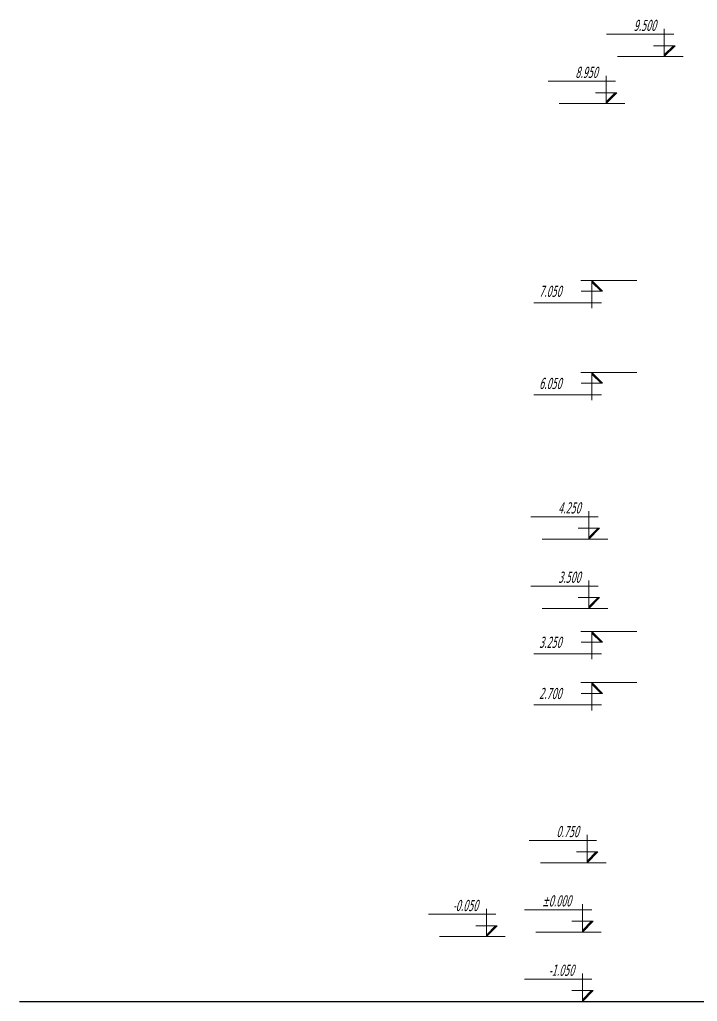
# Model space of a CAD drawing. Header units: millimetres. Extents: x 574812 to 785403, y 231698 to 285481.
# Drawn here: x 661108 to 668435, y 269263 to 279880 of the extents above; entities that cross this region are included whole.
import ezdxf

# ---------------------------------------------------------------- set-up
doc = ezdxf.new("R2010")
doc.units = ezdxf.units.MM
doc.layers.add('Баллюстрада', color=7, linetype='Continuous', lineweight=5)
doc.layers.add('ОТМЕТКИ', color=240, linetype='Continuous', lineweight=5)
doc.styles.get("Standard").update_dxf_attribs({"font": 'TAHOMA.TTF', "width": 0.6, "oblique": 15, "height": 220})

msp = doc.modelspace()

# ---------------------------------------------------------------- linework, layer by layer
at = {"layer": 'Баллюстрада', "lineweight": 30}
msp.add_line((661107.7, 269263.1), (699107.7, 269263.1), dxfattribs=at)
at = {"layer": 'ОТМЕТКИ', "linetype": 'ByBlock', "ltscale": 10}
for p, q in [((668078.2, 279781.1), (668078.2, 279481.2)), ((668180.2, 279722.7), (667451.3, 279722.7)), ((668194.1, 279597.2), (667962.2, 279597.2)), ((668078.2, 279481.2), (668194.1, 279597.2)), ((668078.2, 279498.2), (668177.1, 279597.2)), ((667572.8, 279481.2), (668282.2, 279481.2)), ((668059.4, 279481.2), (667863.1, 279481.2)), ((667448.3, 279273.2), (667448.3, 278973.3)), ((667550.3, 279214.8), (666821.4, 279214.8)), ((667564.2, 279089.3), (667332.3, 279089.3)), ((667448.3, 278973.3), (667564.2, 279089.3)), ((667448.3, 278990.3), (667547.2, 279089.3)), ((666942.9, 278973.3), (667652.3, 278973.3)), ((667429.5, 278973.3), (667233.2, 278973.3)), ((667781.9, 277059.7), (667174.6, 277059.7)), ((667295.2, 276759.8), (667295.2, 277059.7)), ((667295.2, 277059.7), (667411.2, 276943.7)), ((667295.2, 277042.7), (667394.2, 276943.7)), ((667411.2, 276943.7), (667179.3, 276943.7)), ((667397.3, 276818.2), (666668.3, 276818.2)), ((667781.9, 276063.1), (667174.6, 276063.1)), ((667295.2, 275763.3), (667295.2, 276063.1)), ((667295.2, 276063.1), (667411.2, 275947.2)), ((667295.2, 276046.2), (667394.2, 275947.2)), ((667411.2, 275947.2), (667179.3, 275947.2)), ((667397.3, 275821.6), (666668.3, 275821.6)), ((667262.4, 274563), (667262.4, 274263.1)), ((667364.5, 274504.6), (666635.6, 274504.6)), ((667378.4, 274379.1), (667146.5, 274379.1)), ((667262.4, 274263.1), (667378.4, 274379.1)), ((667262.4, 274280.1), (667361.4, 274379.1)), ((666757.1, 274263.1), (667466.5, 274263.1)), ((667243.7, 274263.1), (667047.4, 274263.1)), ((667364.5, 273754.6), (666635.6, 273754.6)), ((667262.4, 273813), (667262.4, 273513.1)), ((667378.4, 273629.1), (667146.5, 273629.1)), ((667262.4, 273513.1), (667378.4, 273629.1)), ((667262.4, 273530.1), (667361.4, 273629.1)), ((666757.1, 273513.1), (667466.5, 273513.1)), ((667243.7, 273513.1), (667047.4, 273513.1)), ((667781.9, 273263.1), (667174.6, 273263.1)), ((667295.2, 272963.3), (667295.2, 273263.1)), ((667295.2, 273263.1), (667411.2, 273147.2)), ((667295.2, 273246.2), (667394.2, 273147.2)), ((667411.2, 273147.2), (667179.3, 273147.2)), ((667397.3, 273021.6), (666668.3, 273021.6)), ((667781.9, 272709.8), (667174.6, 272709.8)), ((667295.2, 272410), (667295.2, 272709.8)), ((667295.2, 272709.8), (667411.2, 272593.9)), ((667295.2, 272692.8), (667394.2, 272593.9)), ((667411.2, 272593.9), (667179.3, 272593.9)), ((667397.3, 272468.3), (666668.3, 272468.3)), ((667243.7, 271063), (667243.7, 270763.1)), ((667345.8, 271004.6), (666616.8, 271004.6)), ((667359.6, 270879.1), (667127.8, 270879.1)), ((667243.7, 270763.1), (667359.6, 270879.1)), ((667243.7, 270780.1), (667342.7, 270879.1)), ((666738.3, 270763.1), (667447.7, 270763.1)), ((667225, 270763.1), (667028.7, 270763.1)), ((667192.4, 270313), (667192.4, 270013.1)), ((666256.4, 270204.6), (665527.5, 270204.6)), ((666154.4, 270263), (666154.4, 269963.1)), ((667294.5, 270254.6), (666565.6, 270254.6)), ((667308.4, 270129.1), (667076.5, 270129.1)), ((667192.4, 270013.1), (667308.4, 270129.1)), ((667192.4, 270030.1), (667291.4, 270129.1)), ((666270.3, 270079.1), (666038.4, 270079.1)), ((666154.4, 269963.1), (666270.3, 270079.1)), ((666154.4, 269980.1), (666253.3, 270079.1)), ((666687.1, 270013.1), (667396.5, 270013.1)), ((667173.7, 270013.1), (666977.4, 270013.1)), ((665649, 269963.1), (666358.4, 269963.1)), ((666135.6, 269963.1), (665939.3, 269963.1)), ((667294.5, 269504.6), (666565.6, 269504.6)), ((667192.4, 269563), (667192.4, 269263.1)), ((667308.4, 269379.1), (667076.5, 269379.1)), ((667192.4, 269263.1), (667308.4, 269379.1)), ((667192.4, 269280.1), (667291.4, 269379.1)), ((667476.2, 269263.1), (666977.4, 269263.1)), ((667889.4, 269263.1), (668598.8, 269263.1))]:
    msp.add_line(p, q, dxfattribs=at)

# ---------------------------------------------------------------- texts
at = {"layer": 'ОТМЕТКИ', "linetype": 'ByBlock', "ltscale": 10, "char_height": 120, "width": 582}
for s, insert, attachment_point in [('9.500', (667988.9, 279878), 3), ('8.950', (667359, 279370.1), 3), ('7.0{\\fTahoma|b0|i0|c204|p34;5}0', (666724.2, 277002.5), 1), ('6.050', (666724.2, 276006), 1), ('4.250', (667173.2, 274659.9), 3), ('3.500', (667173.2, 273909.9), 3), ('3.2{\\fTahoma|b0|i0|c204|p34;5}0', (666724.2, 273206), 1), ('2.700', (666724.2, 272652.7), 1), ('0.750', (667154.5, 271159.9), 3), ('-0.{\\fTahoma|b0|i0|c204|p34;05}0', (666065.1, 270359.9), 3), ('±0.000', (666756.9, 270409.9), 1), ('-1.050', (667103.2, 269659.9), 3)]:
    msp.add_mtext(s, dxfattribs=dict(at, insert=insert, attachment_point=attachment_point))

doc.saveas('drawing.dxf')
